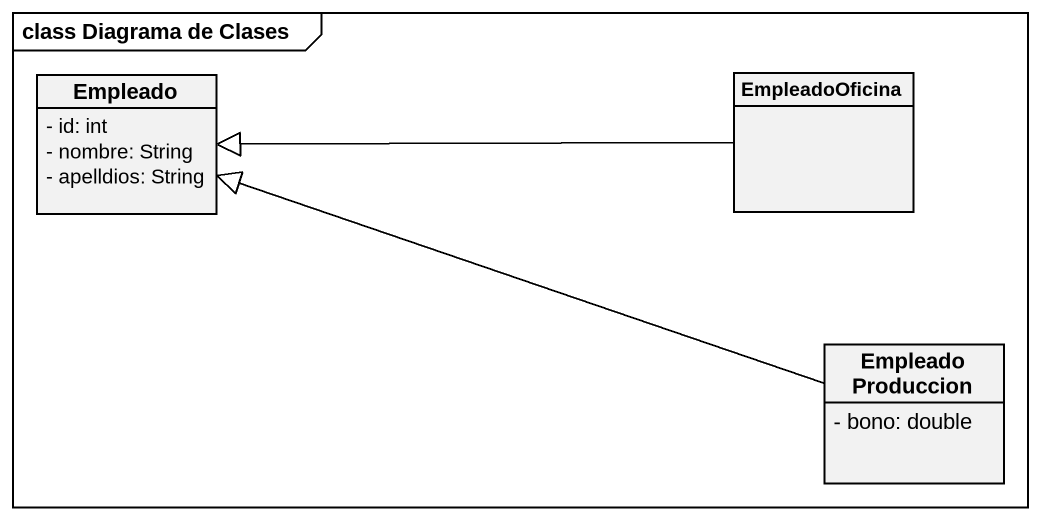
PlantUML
@startuml
mainframe class Diagrama de Clases
hide circle
hide empty members
skinparam classAttributeIconSize 0
class Empleado {
  - id: int
  - nombre: String
  - apelldios: String
}
class EmpleadoOficina
class EmpleadoProduccion {
  - bono: double
}
EmpleadoOficina -left-|> Empleado
EmpleadoProduccion -left-|> Empleado
@enduml
